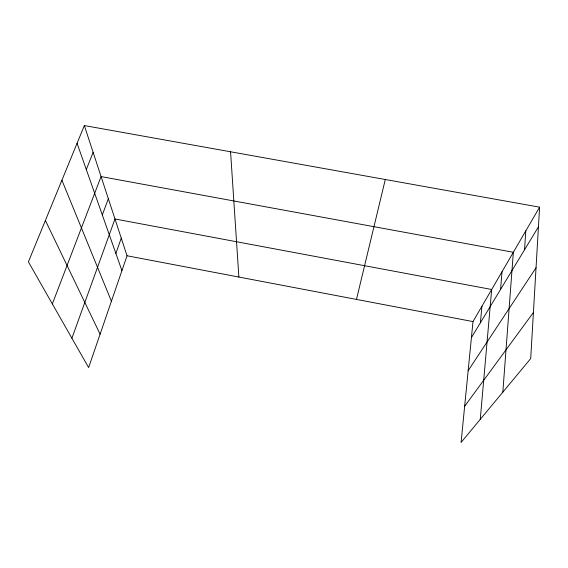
<?xml version="1.0" encoding="UTF-8"?>
<svg xmlns="http://www.w3.org/2000/svg" width="568" height="568" viewBox="0 0 568 568"><rect width="100%" height="100%" fill="white"/><g stroke="black" fill="none" stroke-linecap="round" stroke-linejoin="round"><path stroke-width="0.85" d="M539.6 207.171L530.711 358.571L461.088 442.436L472.995 321.587L539.6 207.171L84.348 125.563L28.4 261.869L88.622 367.574L127.04 255.77L84.348 125.563M524.534 249.806L525.812 230.856M502.829 392.154L513.344 252.277L101.076 176.584L52.348 303.908M500.564 289.424L502.02 271.731M480.258 419.347L491.682 289.488L114.977 218.985L71.902 338.23M480.386 322.787L481.934 306.23M356.477 299.421L385.296 179.509M115.879 253.442L121.261 238.141M102.311 214.945L108.332 198.722M86.308 169.527L93.117 152.309M471.412 337.619L538.45 226.802M468.153 370.684L536.043 267.727M464.645 406.283L533.423 312.45M127.04 255.77L472.995 321.587M45.397 220.462L100.096 334.183M61.912 180.219L111.413 301.253M77.063 143.306L121.935 270.631M230.565 151.777L238.879 277.049"/></g></svg>
